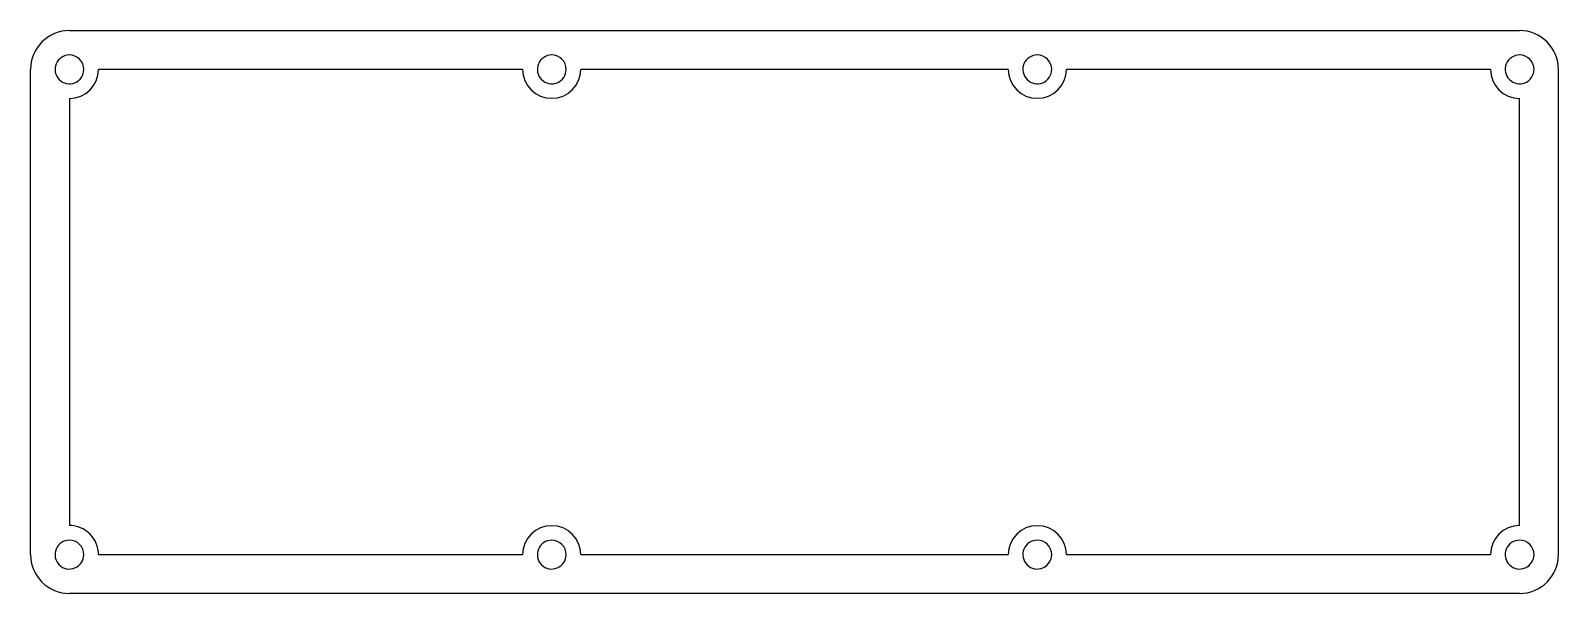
# Model space of a CAD drawing. Extents: x 0 to 281, y -103 to 1.
import ezdxf

# ---------------------------------------------------------------- set-up
doc = ezdxf.new("R2010")
doc.units = 0
doc.layers.get('0').update_dxf_attribs({"linetype": 'CONTINUOUS'})

msp = doc.modelspace()

# ---------------------------------------------------------------- linework, layer by layer
at = {"color": 7}
for points in [[(7.16788, 0.972007), (273.86788, 0.972007)], [(0.02286, -95.469253), (0.02286, -6.173013)], [(90.51036, -6.173013), (12.52474, -6.173013)], [(179.80914, -6.173013), (101.22662, -6.173013)], [(268.51102, -6.173013), (190.52286, -6.173013)], [(281.01036, -95.469253), (281.01036, -6.173013)], [(7.16788, -11.529873), (7.16788, -90.112393)], [(273.86788, -90.112393), (273.86788, -11.529873)], [(12.52474, -95.469253), (90.51036, -95.469253)], [(101.22662, -95.469253), (179.80914, -95.469253)], [(190.52286, -95.469253), (268.51102, -95.469253)], [(273.86788, -102.614273), (7.16788, -102.614273)]]:
    msp.add_lwpolyline(points, dxfattribs=at)
for points in [[(7.168769, -3.523894)], [(95.870268, -3.523894)], [(185.16727, -3.523894)], [(273.86788, -3.523894)], [(7.168769, -92.820769)], [(95.870268, -92.820769)], [(185.16727, -92.820769)], [(273.86788, -92.820769)]]:
    msp.add_lwpolyline(points, close=True, dxfattribs=at)
for points in [[(7.168769, 0.969866), (5.274122, 0.969871), (3.457074, 0.217228), (2.117357, -1.12249)], [(278.920101, -1.122047), (277.580113, 0.217706), (275.762743, 0.970203), (273.86788, 0.969866)], [(2.117357, -1.12249), (0.77764, -2.462207), (0.024996, -4.279255), (0.025001, -6.173902)], [(281.0129, -6.173902), (281.012905, -4.279038), (280.26009, -2.4618), (278.920101, -1.122047)], [(4.720481, -5.159788), (4.310311, -6.150028), (4.537034, -7.289843), (5.294931, -8.04774)], [(7.168769, -3.523894), (6.096941, -3.523894), (5.130652, -4.169548), (4.720481, -5.159788)], [(9.042607, -4.300064), (8.545634, -3.803091), (7.871595, -3.523894), (7.168769, -3.523894)], [(9.818776, -6.173902), (9.818776, -5.471076), (9.53958, -4.797036), (9.042607, -4.300064)], [(93.42198, -5.159788), (93.01181, -6.150028), (93.238533, -7.289843), (93.99643, -8.04774)], [(95.870268, -3.523894), (94.79844, -3.523894), (93.832151, -4.169548), (93.42198, -5.159788)], [(98.520275, -6.173902), (98.520275, -4.710343), (97.333827, -3.523894), (95.870268, -3.523894)], [(182.718982, -5.159788), (182.308812, -6.150028), (182.535535, -7.289843), (183.293432, -8.04774)], [(185.16727, -3.523894), (184.095442, -3.523894), (183.129153, -4.169548), (182.718982, -5.159788)], [(187.041108, -4.300064), (186.544135, -3.803091), (185.870096, -3.523894), (185.16727, -3.523894)], [(187.817277, -6.173902), (187.817277, -5.471076), (187.538081, -4.797036), (187.041108, -4.300064)], [(271.419592, -5.159788), (271.009422, -6.150028), (271.236145, -7.289843), (271.994042, -8.04774)], [(273.86788, -3.523894), (272.796052, -3.523894), (271.829763, -4.169548), (271.419592, -5.159788)], [(275.741718, -4.300064), (275.244745, -3.803091), (274.570706, -3.523894), (273.86788, -3.523894)], [(276.517887, -6.173902), (276.517887, -5.471076), (276.238691, -4.797036), (275.741718, -4.300064)], [(5.294931, -8.04774), (6.052828, -8.805637), (7.192643, -9.03236), (8.182883, -8.622189)], [(7.168769, -11.531702), (10.127794, -11.531688), (12.526555, -9.132927), (12.526569, -6.173902)], [(8.182883, -8.622189), (9.173123, -8.212019), (9.818776, -7.24573), (9.818776, -6.173902)], [(90.512646, -6.173902), (90.528368, -9.121752), (92.922503, -11.503152), (95.870395, -11.503152)], [(93.99643, -8.04774), (94.754327, -8.805637), (95.894142, -9.03236), (96.884382, -8.622189)], [(95.870395, -11.503152), (98.818287, -11.503152), (101.212422, -9.121752), (101.228144, -6.173902)], [(96.884382, -8.622189), (97.874622, -8.212019), (98.520275, -7.24573), (98.520275, -6.173902)], [(179.809648, -6.173902), (179.82537, -9.121752), (182.219505, -11.503152), (185.167397, -11.503152)], [(183.293432, -8.04774), (184.051329, -8.805637), (185.191144, -9.03236), (186.181384, -8.622189)], [(185.167397, -11.503152), (188.115289, -11.503152), (190.509424, -9.121752), (190.525146, -6.173902)], [(186.181384, -8.622189), (187.171624, -8.212019), (187.817277, -7.24573), (187.817277, -6.173902)], [(268.51102, -6.173902), (268.511034, -9.13256), (270.909222, -11.531169), (273.86788, -11.531702)], [(271.994042, -8.04774), (272.751939, -8.805637), (273.891754, -9.03236), (274.881994, -8.622189)], [(274.881994, -8.622189), (275.872234, -8.212019), (276.517887, -7.24573), (276.517887, -6.173902)], [(10.957325, -91.682198), (9.952542, -90.677401), (8.589757, -90.112908), (7.168769, -90.112901)], [(12.526569, -95.470777), (12.526582, -94.049789), (11.962108, -92.686996), (10.957325, -91.682198)], [(95.870395, -90.141527), (92.922503, -90.141527), (90.528368, -92.522927), (90.512646, -95.470777)], [(101.228144, -95.470777), (101.212422, -92.522927), (98.818287, -90.141527), (95.870395, -90.141527)], [(185.167397, -90.141527), (182.219505, -90.141527), (179.82537, -92.522927), (179.809648, -95.470777)], [(190.525146, -95.470777), (190.509424, -92.522927), (188.115289, -90.141527), (185.167397, -90.141527)], [(273.86788, -90.112901), (270.909192, -90.113434), (268.510992, -92.512089), (268.51102, -95.470777)], [(0.025001, -95.470777), (0.025001, -97.36542), (0.777646, -99.182464), (2.117363, -100.522177)], [(4.720481, -94.456663), (4.310311, -95.446903), (4.537034, -96.586718), (5.294931, -97.344615)], [(7.168769, -92.820769), (6.096941, -92.820769), (5.130652, -93.466423), (4.720481, -94.456663)], [(9.042607, -93.596939), (8.545634, -93.099966), (7.871595, -92.820769), (7.168769, -92.820769)], [(8.182883, -97.919064), (9.173123, -97.508894), (9.818776, -96.542605), (9.818776, -95.470777)], [(9.818776, -95.470777), (9.818776, -94.767951), (9.53958, -94.093911), (9.042607, -93.596939)], [(93.42198, -94.456663), (93.01181, -95.446903), (93.238533, -96.586718), (93.99643, -97.344615)], [(95.870268, -92.820769), (94.79844, -92.820769), (93.832151, -93.466423), (93.42198, -94.456663)], [(98.520275, -95.470777), (98.520275, -94.007218), (97.333827, -92.820769), (95.870268, -92.820769)], [(96.884382, -97.919064), (97.874622, -97.508894), (98.520275, -96.542605), (98.520275, -95.470777)], [(182.718982, -94.456663), (182.308812, -95.446903), (182.535535, -96.586718), (183.293432, -97.344615)], [(185.16727, -92.820769), (184.095442, -92.820769), (183.129153, -93.466423), (182.718982, -94.456663)], [(187.041108, -93.596939), (186.544135, -93.099966), (185.870096, -92.820769), (185.16727, -92.820769)], [(186.181384, -97.919064), (187.171624, -97.508894), (187.817277, -96.542605), (187.817277, -95.470777)], [(187.817277, -95.470777), (187.817277, -94.767951), (187.538081, -94.093911), (187.041108, -93.596939)], [(271.419592, -94.456663), (271.009422, -95.446903), (271.236145, -96.586718), (271.994042, -97.344615)], [(273.86788, -92.820769), (272.796052, -92.820769), (271.829763, -93.466423), (271.419592, -94.456663)], [(275.741718, -93.596939), (275.244745, -93.099966), (274.570706, -92.820769), (273.86788, -92.820769)], [(274.881994, -97.919064), (275.872234, -97.508894), (276.517887, -96.542605), (276.517887, -95.470777)], [(276.517887, -95.470777), (276.517887, -94.767951), (276.238691, -94.093911), (275.741718, -93.596939)], [(278.920095, -100.52262), (280.260083, -99.18287), (281.0129, -97.365637), (281.0129, -95.470777)], [(5.294931, -97.344615), (6.052828, -98.102512), (7.192643, -98.329235), (8.182883, -97.919064)], [(93.99643, -97.344615), (94.754327, -98.102512), (95.894142, -98.329235), (96.884382, -97.919064)], [(183.293432, -97.344615), (184.051329, -98.102512), (185.191144, -98.329235), (186.181384, -97.919064)], [(271.994042, -97.344615), (272.751939, -98.102512), (273.891754, -98.329235), (274.881994, -97.919064)], [(2.117363, -100.522177), (3.45708, -101.861891), (5.274126, -102.614532), (7.168769, -102.614527)], [(273.86788, -102.614527), (275.76274, -102.614864), (277.580107, -101.862369), (278.920095, -100.52262)]]:
    msp.add_open_spline(points, degree=3, dxfattribs=at)

doc.saveas('drawing.dxf')
